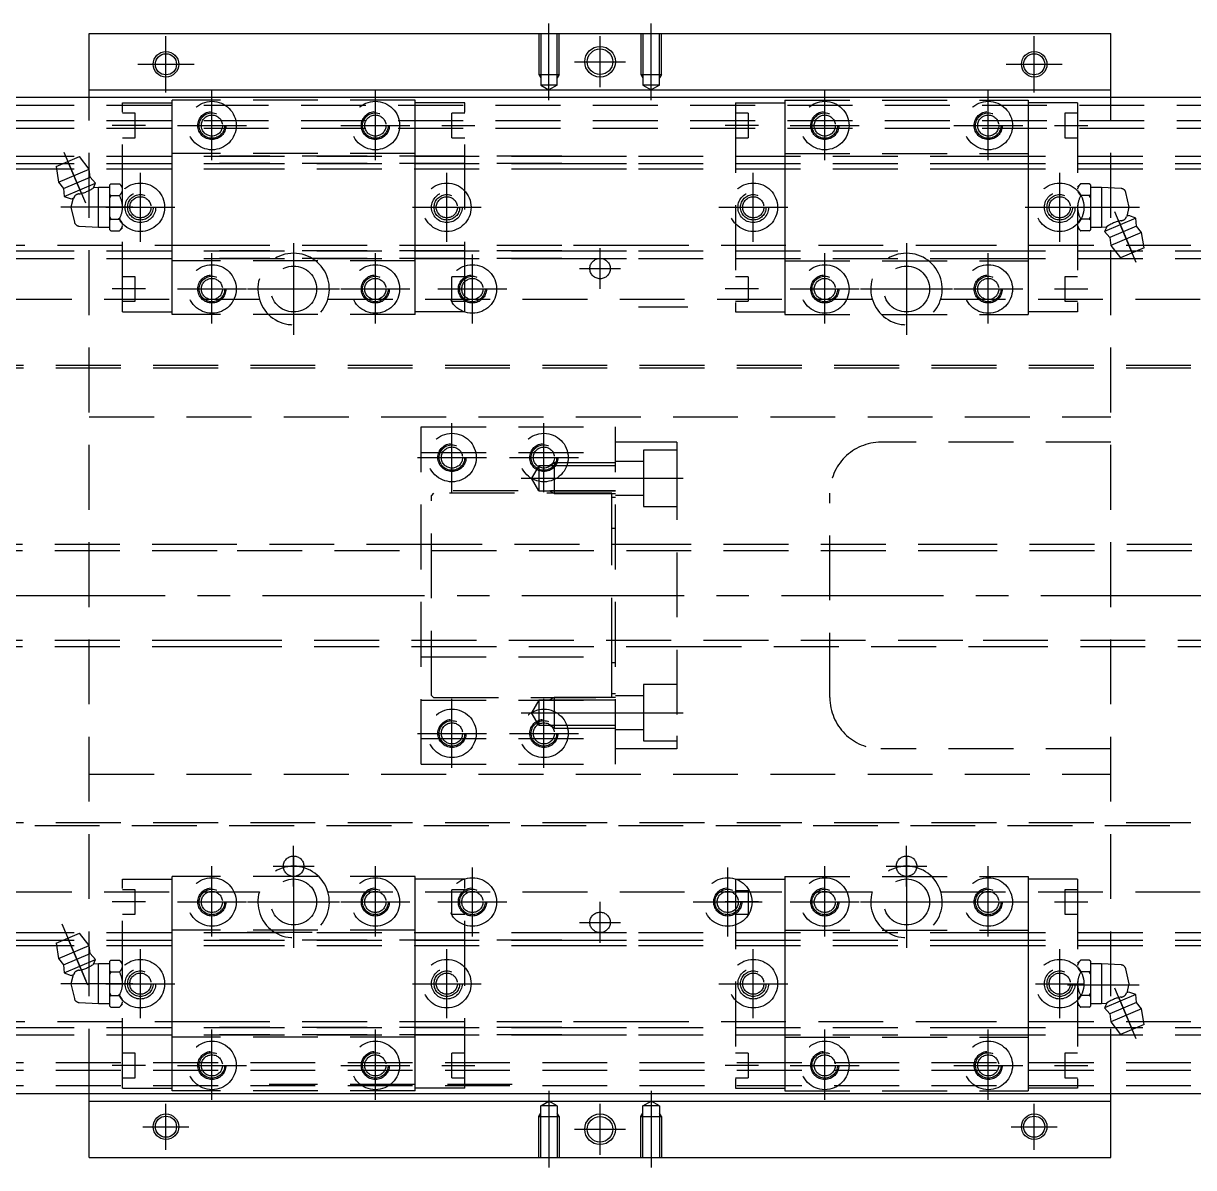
# Model space of a CAD drawing. Extents: x -94 to 676, y -24 to 368.
# Drawn here: x 117.1 to 346.2, y 144.2 to 368.2 of the extents above; entities that cross this region are included whole.
import ezdxf

# ---------------------------------------------------------------- set-up
doc = ezdxf.new("R2010")
doc.units = 0
doc.linetypes.add('CENTER', pattern=[50.8, 31.75, -6.35, 6.35, -6.35])
doc.linetypes.add('DASHED', pattern=[19.05, 12.7, -6.35])
doc.layers.get('0').update_dxf_attribs({"linetype": 'CONTINUOUS'})
doc.layers.add('CENTER', color=1, linetype='CENTER')

msp = doc.modelspace()

# ---------------------------------------------------------------- linework, layer by layer
at = {"color": 7, "linetype": 'CONTINUOUS'}
for p, q in [((130, 366.21), (330, 366.21)), ((130, 355.21), (130, 366.21)), ((330, 355.21), (330, 366.21)), ((130, 355.21), (330, 355.21)), ((130, 353.7), (130, 355.21)), ((330, 353.7), (330, 355.21)), ((474, 353.7), (-14, 353.7)), ((-14, 158.7), (474, 158.7)), ((130, 157.21), (130, 158.7)), ((330, 157.21), (330, 158.7)), ((130, 157.21), (330, 157.21)), ((130, 146.21), (130, 157.21)), ((330, 146.21), (330, 157.21)), ((130, 146.21), (330, 146.21))]:
    msp.add_line(p, q, dxfattribs=at)
at = {"color": 3, "linetype": 'DASHED'}
for p, q in [((218, 366.21), (218, 358.21)), ((218.38, 366.21), (218.38, 358.21)), ((221.62, 358.21), (221.62, 366.21)), ((222, 358.21), (222, 366.21)), ((238, 366.21), (238, 358.21)), ((238.38, 366.21), (238.38, 358.21)), ((241.62, 358.21), (241.62, 366.21)), ((242, 358.21), (242, 366.21)), ((218, 358.21), (220, 358.21)), ((218, 358.21), (218.38, 357.55)), ((218.38, 358.21), (218.38, 356.11)), ((220, 358.21), (222, 358.21)), ((221.62, 356.11), (221.62, 358.21)), ((222, 358.21), (221.62, 357.55)), ((238, 358.21), (240, 358.21)), ((238, 358.21), (238.38, 357.55)), ((238.38, 358.21), (238.38, 356.11)), ((240, 358.21), (242, 358.21)), ((241.62, 356.11), (241.62, 358.21)), ((242, 358.21), (241.62, 357.55)), ((221.62, 356.11), (218.38, 356.11)), ((218.38, 356.11), (220, 355.17)), ((221.62, 356.11), (220, 355.17)), ((241.62, 356.11), (238.38, 356.11)), ((238.38, 356.11), (240, 355.17)), ((241.62, 356.11), (240, 355.17)), ((130, 158.7), (130, 353.7)), ((193.8, 353.21), (146.2, 353.21)), ((146.2, 352.22), (146.2, 353.21)), ((193.8, 352.22), (193.8, 353.21)), ((266.2, 353.21), (313.8, 353.21)), ((266.2, 353.21), (266.2, 352.22)), ((313.8, 353.21), (313.8, 352.22)), ((330, 158.7), (330, 353.7)), ((0, 352.21), (460, 352.21)), ((136.5, 352.66), (146.2, 352.66)), ((136.5, 351.67), (136.5, 352.66)), ((136.5, 312.74), (136.5, 351.67)), ((139, 350.61), (136.5, 350.61)), ((139, 345.81), (139, 350.61)), ((146.2, 343.21), (146.2, 352.22)), ((203.5, 352.66), (193.8, 352.66)), ((193.8, 343.21), (193.8, 352.22)), ((201, 345.81), (201, 350.61)), ((203.5, 350.61), (201, 350.61)), ((203.5, 351.67), (203.5, 352.66)), ((203.5, 312.74), (203.5, 351.67)), ((252.45, 352.22), (257.55, 352.22)), ((256.5, 352.66), (256.5, 351.67)), ((256.5, 352.66), (266.2, 352.66)), ((256.5, 351.67), (256.5, 312.74)), ((259, 350.61), (256.5, 350.61)), ((259, 350.61), (259, 345.81)), ((266.2, 352.22), (266.2, 343.21)), ((323.5, 352.66), (313.8, 352.66)), ((313.8, 352.22), (313.8, 343.21)), ((321, 350.61), (321, 345.81)), ((323.5, 350.61), (321, 350.61)), ((323.5, 352.66), (323.5, 351.67)), ((323.5, 351.67), (323.5, 312.74)), ((0, 349.21), (460, 349.21)), ((0, 347.71), (460, 347.71)), ((136.5, 345.81), (139, 345.81)), ((201, 345.81), (203.5, 345.81)), ((256.5, 345.81), (259, 345.81)), ((321, 345.81), (323.5, 345.81)), ((0, 342.21), (155.5, 342.21)), ((123.5, 340.17), (128.1, 342.13)), ((129.97, 339.66), (128.1, 342.13)), ((146.2, 342.71), (146.2, 343.21)), ((193.8, 342.71), (146.2, 342.71)), ((146.2, 336.71), (146.2, 342.71)), ((155.5, 342.21), (222.5, 342.21)), ((222.5, 342.21), (155.5, 342.21)), ((193.8, 342.71), (193.8, 343.21)), ((193.8, 336.71), (193.8, 342.71)), ((222.5, 342.21), (237.5, 342.21)), ((237.5, 342.21), (304.5, 342.21)), ((237.5, 342.21), (304.5, 342.21)), ((266.2, 343.21), (266.2, 342.71)), ((266.2, 342.71), (313.8, 342.71)), ((266.2, 342.71), (266.2, 336.71)), ((304.5, 342.21), (460, 342.21)), ((313.8, 343.21), (313.8, 342.71)), ((313.8, 342.71), (313.8, 336.71)), ((0, 340.75), (155.5, 340.75)), ((0, 339.71), (155.5, 339.71)), ((123.5, 340.17), (123.97, 337.11)), ((123.97, 337.11), (129.97, 339.66)), ((130.17, 338.11), (129.97, 339.66)), ((155.5, 340.75), (222.5, 340.75)), ((222.5, 340.75), (155.5, 340.75)), ((155.5, 339.71), (222.5, 339.71)), ((155.5, 339.71), (222.5, 339.71)), ((222.5, 340.75), (237.5, 340.75)), ((222.5, 339.71), (237.5, 339.71)), ((237.5, 340.75), (304.5, 340.75)), ((237.5, 340.75), (304.5, 340.75)), ((237.5, 339.71), (304.5, 339.71)), ((237.5, 339.71), (304.5, 339.71)), ((304.5, 340.75), (460, 340.75)), ((304.5, 339.71), (460, 339.71)), ((123.97, 337.11), (124.95, 335.9)), ((124.95, 335.9), (130.17, 338.11)), ((125.07, 334.32), (131.22, 336.93)), ((131.22, 336.93), (130.17, 338.11)), ((130.81, 336.03), (131.22, 336.93)), ((134.21, 336.82), (134, 336.61)), ((134.21, 336.82), (134, 336.59)), ((134.21, 336.82), (135.89, 336.82)), ((136.5, 336.21), (135.89, 336.82)), ((324.11, 336.82), (323.5, 336.21)), ((325.79, 336.82), (324.11, 336.82)), ((326, 336.61), (325.79, 336.82)), ((326, 336.59), (325.79, 336.82)), ((124.95, 335.9), (125.07, 334.32)), ((127.24, 334.53), (127.16, 334.45)), ((127.35, 334.6), (127.24, 334.53)), ((131.8, 336.08), (130.81, 336.03)), ((131.8, 328.33), (131.8, 336.08)), ((134, 336.08), (131.8, 336.08)), ((134, 336.59), (134, 336.61)), ((134, 334.74), (134, 336.59)), ((134, 334.74), (134.21, 334.51)), ((134, 334.05), (134, 334.74)), ((134.21, 334.51), (134, 334.05)), ((134.21, 334.51), (135.89, 334.51)), ((136.48, 335.9), (136.42, 336.07)), ((136.45, 335.33), (136.49, 335.49)), ((136.5, 335.76), (136.48, 335.9)), ((136.49, 335.49), (136.5, 335.56)), ((146.2, 336.21), (146.2, 336.71)), ((146.2, 328.21), (146.2, 336.21)), ((193.8, 336.21), (193.8, 336.71)), ((193.8, 328.21), (193.8, 336.21)), ((266.2, 336.71), (266.2, 336.21)), ((266.2, 336.21), (266.2, 328.21)), ((313.8, 336.71), (313.8, 336.21)), ((313.8, 336.21), (313.8, 328.21)), ((323.51, 335.84), (323.5, 335.76)), ((323.5, 335.56), (323.52, 335.43)), ((323.55, 336), (323.51, 335.84)), ((323.52, 335.43), (323.58, 335.26)), ((325.79, 334.51), (324.11, 334.51)), ((325.79, 334.51), (326, 334.74)), ((326, 334.05), (325.79, 334.51)), ((326, 336.61), (326, 336.59)), ((326, 336.59), (326, 334.74)), ((328.2, 336.08), (326, 336.08)), ((326, 334.74), (326, 334.05)), ((328.2, 336.08), (328.2, 328.33)), ((332.01, 335.88), (328.2, 336.08)), ((333.6, 332.21), (332.93, 335.11)), ((125.07, 334.32), (126.47, 333.83)), ((126.81, 333.97), (126.4, 332.21)), ((126.47, 333.83), (126.93, 334.02)), ((127.07, 334.32), (126.93, 334.02)), ((127.09, 334.37), (127.07, 334.32)), ((127.16, 334.45), (127.09, 334.37)), ((134, 330.36), (134, 334.05)), ((326, 334.05), (326, 330.36)), ((126.4, 332.21), (127.07, 329.3)), ((134, 329.67), (134, 330.36)), ((134, 330.36), (134.21, 329.9)), ((325.79, 329.9), (326, 330.36)), ((326, 330.36), (326, 329.67)), ((334.93, 330.09), (328.78, 327.48)), ((332.76, 329.88), (332.84, 329.96)), ((332.84, 329.96), (332.91, 330.04)), ((332.91, 330.04), (332.93, 330.09)), ((332.93, 330.09), (333.07, 330.39)), ((333.53, 330.58), (333.07, 330.39)), ((333.19, 330.44), (333.6, 332.21)), ((334.93, 330.09), (333.53, 330.58)), ((335.05, 328.51), (334.93, 330.09)), ((127.99, 328.53), (131.8, 328.33)), ((131.8, 328.33), (134, 328.33)), ((134.21, 329.9), (134, 329.67)), ((134, 327.82), (134, 329.67)), ((134, 327.81), (134, 327.82)), ((134, 327.82), (134.21, 327.59)), ((134, 327.81), (134.21, 327.59)), ((134.21, 329.9), (135.89, 329.9)), ((135.89, 327.59), (136.5, 328.21)), ((136.48, 328.98), (136.42, 329.15)), ((136.45, 328.41), (136.49, 328.57)), ((136.5, 328.85), (136.48, 328.98)), ((136.49, 328.57), (136.5, 328.65)), ((146.2, 327.71), (146.2, 328.21)), ((146.2, 321.71), (146.2, 327.71)), ((193.8, 327.71), (193.8, 328.21)), ((193.8, 321.71), (193.8, 327.71)), ((266.2, 328.21), (266.2, 327.71)), ((266.2, 327.71), (266.2, 321.71)), ((313.8, 328.21), (313.8, 327.71)), ((313.8, 327.71), (313.8, 321.71)), ((323.51, 328.92), (323.5, 328.85)), ((323.5, 328.65), (323.52, 328.51)), ((323.5, 328.21), (324.11, 327.59)), ((323.55, 329.08), (323.51, 328.92)), ((323.52, 328.51), (323.58, 328.34)), ((325.79, 329.9), (324.11, 329.9)), ((326, 329.67), (325.79, 329.9)), ((325.79, 327.59), (326, 327.82)), ((325.79, 327.59), (326, 327.81)), ((326, 329.67), (326, 327.82)), ((326, 328.33), (328.2, 328.33)), ((326, 327.82), (326, 327.81)), ((328.2, 328.33), (329.19, 328.38)), ((329.19, 328.38), (328.78, 327.48)), ((335.05, 328.51), (329.83, 326.3)), ((332.65, 329.81), (332.76, 329.88)), ((336.03, 327.3), (335.05, 328.51)), ((134.21, 327.59), (135.89, 327.59)), ((325.79, 327.59), (324.11, 327.59)), ((328.78, 327.48), (329.83, 326.3)), ((329.83, 326.3), (330.03, 324.75)), ((336.03, 327.3), (330.03, 324.75)), ((336.5, 324.24), (336.03, 327.3)), ((155.5, 324.71), (0, 324.71)), ((0, 323.66), (155.5, 323.66)), ((222.5, 324.71), (155.5, 324.71)), ((222.5, 324.71), (155.5, 324.71)), ((155.5, 323.66), (222.5, 323.66)), ((222.5, 323.66), (155.5, 323.66)), ((237.5, 324.71), (222.5, 324.71)), ((222.5, 323.66), (237.5, 323.66)), ((304.5, 324.71), (237.5, 324.71)), ((304.5, 324.71), (237.5, 324.71)), ((237.5, 323.66), (304.5, 323.66)), ((237.5, 323.66), (304.5, 323.66)), ((460, 324.71), (304.5, 324.71)), ((304.5, 323.66), (460, 323.66)), ((330.03, 324.75), (331.9, 322.28)), ((336.5, 324.24), (331.9, 322.28)), ((0, 322.21), (155.5, 322.21)), ((193.8, 321.71), (146.2, 321.71)), ((146.2, 321.21), (146.2, 321.71)), ((146.2, 312.19), (146.2, 321.21)), ((155.5, 322.21), (222.5, 322.21)), ((222.5, 322.21), (155.5, 322.21)), ((193.8, 321.21), (193.8, 321.71)), ((193.8, 312.19), (193.8, 321.21)), ((222.5, 322.21), (237.5, 322.21)), ((237.5, 322.21), (304.5, 322.21)), ((237.5, 322.21), (304.5, 322.21)), ((266.2, 321.71), (313.8, 321.71)), ((266.2, 321.71), (266.2, 321.21)), ((266.2, 321.21), (266.2, 312.19)), ((304.5, 322.21), (460, 322.21)), ((313.8, 321.71), (313.8, 321.21)), ((313.8, 321.21), (313.8, 312.19)), ((139, 318.61), (136.5, 318.61)), ((139, 313.81), (139, 318.61)), ((201, 313.81), (201, 318.61)), ((203.5, 318.61), (201, 318.61)), ((259, 318.61), (256.5, 318.61)), ((259, 318.61), (259, 313.81)), ((321, 318.61), (321, 313.81)), ((323.5, 318.61), (321, 318.61)), ((56.71, 314.21), (163.29, 314.21)), ((176.71, 314.21), (283.29, 314.21)), ((296.71, 314.21), (403.29, 314.21)), ((136.5, 313.81), (139, 313.81)), ((136.5, 311.76), (136.5, 312.74)), ((136.5, 311.76), (146.2, 311.76)), ((146.2, 311.21), (146.2, 312.19)), ((193.8, 311.21), (193.8, 312.19)), ((203.5, 311.76), (193.8, 311.76)), ((201, 313.81), (203.5, 313.81)), ((203.5, 311.76), (203.5, 312.74)), ((237.5, 312.75), (247.2, 312.75)), ((256.5, 313.81), (259, 313.81)), ((256.5, 312.74), (256.5, 311.76)), ((256.5, 311.76), (266.2, 311.76)), ((266.2, 312.19), (266.2, 311.21)), ((313.8, 312.19), (313.8, 311.21)), ((323.5, 311.76), (313.8, 311.76)), ((321, 313.81), (323.5, 313.81)), ((323.5, 312.74), (323.5, 311.76)), ((193.8, 311.21), (146.2, 311.21)), ((266.2, 311.21), (313.8, 311.21)), ((460, 301.21), (5, 301.21)), ((460, 300.71), (5.64, 300.71)), ((130, 291.21), (330, 291.21)), ((195, 223.21), (195, 289.21)), ((195, 289.21), (233, 289.21)), ((233, 223.21), (233, 289.21)), ((195, 284.21), (233, 284.21)), ((245, 286.21), (233, 286.21)), ((245, 284.65), (238.5, 284.65)), ((238.5, 284.65), (238.5, 273.65)), ((245, 286.21), (245, 283.7)), ((330, 286.21), (285, 286.21)), ((221, 282.15), (220.06, 281.61)), ((233, 282.15), (221, 282.15)), ((221, 282.15), (221, 276.15)), ((238.5, 282.45), (233, 282.45)), ((245, 283.7), (245, 228.71)), ((218, 281.61), (216.58, 279.15)), ((221, 281.61), (218, 281.61)), ((218, 281.61), (218, 276.7)), ((233, 281.61), (221, 281.61)), ((218, 276.7), (216.58, 279.15)), ((233, 276.71), (195, 276.71)), ((197.4, 276.21), (197, 275.81)), ((197, 236.61), (197, 275.81)), ((232.28, 276.21), (197.4, 276.21)), ((218, 276.7), (221, 276.7)), ((221, 276.15), (220.06, 276.7)), ((221, 276.7), (233, 276.7)), ((221, 276.15), (233, 276.15)), ((221, 276.15), (233, 276.15)), ((232.28, 270.49), (232.28, 276.21)), ((233, 275.41), (232.28, 275.41)), ((233, 275.85), (238.5, 275.85)), ((275, 236.21), (275, 276.21)), ((238.5, 273.65), (245, 273.65)), ((232.28, 269.34), (232.28, 270.49)), ((232.28, 243.07), (232.28, 269.34)), ((233, 269.34), (232.28, 269.34)), ((155, 266.21), (28, 266.21)), ((197, 266.21), (155, 266.21)), ((202, 266.21), (197, 266.21)), ((202, 266.21), (197, 266.21)), ((245, 266.21), (197, 266.21)), ((245, 266.21), (240, 266.21)), ((245, 266.21), (240, 266.21)), ((305, 266.21), (245, 266.21)), ((403, 266.21), (305, 266.21)), ((155, 264.96), (28, 264.96)), ((305, 264.96), (155, 264.96)), ((403, 264.96), (305, 264.96)), ((28, 247.46), (155, 247.46)), ((155, 247.46), (305, 247.46)), ((305, 247.46), (403, 247.46)), ((28, 246.21), (155, 246.21)), ((155, 246.21), (197, 246.21)), ((197, 246.21), (202, 246.21)), ((197, 246.21), (202, 246.21)), ((197, 246.21), (245, 246.21)), ((240, 246.21), (245, 246.21)), ((240, 246.21), (245, 246.21)), ((245, 246.21), (305, 246.21)), ((305, 246.21), (403, 246.21)), ((195, 244.21), (233, 244.21)), ((232.28, 241.92), (232.28, 243.07)), ((232.28, 243.07), (233, 243.07)), ((232.28, 236.21), (232.28, 241.92)), ((245, 238.76), (238.5, 238.76)), ((238.5, 238.76), (238.5, 227.76)), ((197, 236.61), (197.4, 236.21)), ((197.4, 236.21), (232.28, 236.21)), ((221, 236.26), (220.06, 235.71)), ((221, 236.26), (221, 230.26)), ((233, 236.26), (221, 236.26)), ((232.28, 237.01), (233, 237.01)), ((238.5, 236.56), (233, 236.56)), ((195, 235.71), (233, 235.71)), ((218, 235.71), (216.58, 233.26)), ((221, 235.71), (218, 235.71)), ((218, 235.71), (218, 230.8)), ((233, 235.71), (221, 235.71)), ((218, 230.8), (216.58, 233.26)), ((217.72, 230.87), (217.58, 230.76)), ((218, 230.8), (220.42, 230.8)), ((221, 230.26), (220.06, 230.8)), ((220.42, 230.8), (221, 230.8)), ((221, 230.8), (233, 230.8)), ((221, 230.26), (233, 230.26)), ((233, 229.96), (238.5, 229.96)), ((195, 228.21), (233, 228.21)), ((238.5, 227.76), (245, 227.76)), ((245, 228.71), (245, 226.21)), ((245, 226.21), (233, 226.21)), ((330, 226.21), (285, 226.21)), ((195, 223.21), (233, 223.21)), ((130, 221.21), (330, 221.21)), ((5, 211.21), (460, 211.21)), ((460, 211.71), (5.64, 211.71)), ((136.5, 200.66), (146.2, 200.66)), ((136.5, 199.67), (136.5, 200.66)), ((136.5, 160.74), (136.5, 199.67)), ((193.8, 201.21), (146.2, 201.21)), ((146.2, 200.22), (146.2, 201.21)), ((146.2, 191.21), (146.2, 200.22)), ((193.8, 200.22), (193.8, 201.21)), ((203.5, 200.66), (193.8, 200.66)), ((193.8, 191.21), (193.8, 200.22)), ((203.5, 199.67), (203.5, 200.66)), ((203.5, 160.74), (203.5, 199.67)), ((256.5, 200.66), (256.5, 199.67)), ((256.5, 200.66), (266.2, 200.66)), ((256.5, 199.67), (256.5, 160.74)), ((266.2, 201.21), (313.8, 201.21)), ((266.2, 201.21), (266.2, 200.22)), ((266.2, 200.22), (266.2, 191.21)), ((313.8, 201.21), (313.8, 200.22)), ((323.5, 200.66), (313.8, 200.66)), ((313.8, 200.22), (313.8, 191.21)), ((323.5, 200.66), (323.5, 199.67)), ((323.5, 199.67), (323.5, 160.74)), ((56.71, 198.21), (163.29, 198.21)), ((139, 198.61), (136.5, 198.61)), ((139, 193.81), (139, 198.61)), ((176.71, 198.21), (283.29, 198.21)), ((201, 193.81), (201, 198.61)), ((203.5, 198.61), (201, 198.61)), ((259, 198.41), (256.5, 198.41)), ((259, 198.41), (259, 193.81)), ((296.71, 198.21), (403.29, 198.21)), ((321, 198.61), (321, 193.81)), ((323.5, 198.61), (321, 198.61)), ((136.5, 193.81), (139, 193.81)), ((201, 193.81), (203.5, 193.81)), ((256.5, 193.81), (259, 193.81)), ((321, 193.81), (323.5, 193.81)), ((0, 190.21), (155.5, 190.21)), ((146.2, 190.71), (146.2, 191.21)), ((193.8, 190.71), (146.2, 190.71)), ((146.2, 184.71), (146.2, 190.71)), ((155.5, 190.21), (222.5, 190.21)), ((173.61, 190.21), (155.5, 190.21)), ((193.8, 190.71), (193.8, 191.21)), ((193.8, 184.71), (193.8, 190.71)), ((222.5, 190.21), (237.5, 190.21)), ((237.5, 190.21), (304.5, 190.21)), ((237.5, 190.21), (304.5, 190.21)), ((266.2, 191.21), (266.2, 190.71)), ((266.2, 190.71), (313.8, 190.71)), ((266.2, 190.71), (266.2, 184.71)), ((304.5, 190.21), (460, 190.21)), ((313.8, 191.21), (313.8, 190.71)), ((313.8, 190.71), (313.8, 184.71)), ((0, 188.75), (155.5, 188.75)), ((123.5, 188.17), (128.1, 190.13)), ((123.5, 188.17), (123.97, 185.11)), ((129.97, 187.66), (128.1, 190.13)), ((155.5, 188.75), (222.5, 188.75)), ((222.5, 188.75), (155.5, 188.75)), ((222.5, 188.75), (237.5, 188.75)), ((237.5, 188.75), (304.5, 188.75)), ((237.5, 188.75), (304.5, 188.75)), ((304.5, 188.75), (460, 188.75)), ((0, 187.71), (155.5, 187.71)), ((123.97, 185.11), (129.97, 187.66)), ((124.95, 183.9), (130.17, 186.11)), ((130.17, 186.11), (129.97, 187.66)), ((131.22, 184.93), (130.17, 186.11)), ((155.5, 187.71), (222.5, 187.71)), ((155.5, 187.71), (222.5, 187.71)), ((222.5, 187.71), (237.5, 187.71)), ((237.5, 187.71), (304.5, 187.71)), ((237.5, 187.71), (304.5, 187.71)), ((304.5, 187.71), (460, 187.71)), ((123.97, 185.11), (124.95, 183.9)), ((124.95, 183.9), (125.07, 182.32)), ((125.07, 182.32), (131.22, 184.93)), ((130.81, 184.03), (131.22, 184.93)), ((131.8, 184.08), (130.81, 184.03)), ((131.8, 176.33), (131.8, 184.08)), ((134, 184.08), (131.8, 184.08)), ((134.21, 184.82), (134, 184.61)), ((134.21, 184.82), (134, 184.59)), ((134, 184.59), (134, 184.61)), ((134, 182.74), (134, 184.59)), ((134.21, 184.82), (135.89, 184.82)), ((136.5, 184.21), (135.89, 184.82)), ((136.48, 183.9), (136.42, 184.07)), ((136.45, 183.33), (136.49, 183.49)), ((136.5, 183.76), (136.48, 183.9)), ((136.49, 183.49), (136.5, 183.56)), ((146.2, 184.21), (146.2, 184.71)), ((146.2, 176.21), (146.2, 184.21)), ((193.8, 184.21), (193.8, 184.71)), ((193.8, 176.21), (193.8, 184.21)), ((266.2, 184.71), (266.2, 184.21)), ((266.2, 184.21), (266.2, 176.21)), ((313.8, 184.71), (313.8, 184.21)), ((313.8, 184.21), (313.8, 176.21)), ((324.11, 184.82), (323.5, 184.21)), ((323.51, 183.84), (323.5, 183.76)), ((323.5, 183.56), (323.52, 183.43)), ((323.55, 184), (323.51, 183.84)), ((323.52, 183.43), (323.58, 183.26)), ((325.79, 184.82), (324.11, 184.82)), ((326, 184.61), (325.79, 184.82)), ((326, 184.59), (325.79, 184.82)), ((326, 184.61), (326, 184.59)), ((326, 184.59), (326, 182.74)), ((328.2, 184.08), (326, 184.08)), ((328.2, 184.08), (328.2, 176.33)), ((332.01, 183.88), (328.2, 184.08)), ((125.07, 182.32), (126.47, 181.83)), ((126.81, 181.97), (126.4, 180.21)), ((126.47, 181.83), (126.93, 182.02)), ((127.07, 182.32), (126.93, 182.02)), ((127.09, 182.37), (127.07, 182.32)), ((127.16, 182.45), (127.09, 182.37)), ((127.24, 182.53), (127.16, 182.45)), ((127.35, 182.6), (127.24, 182.53)), ((134, 182.05), (134, 182.74)), ((134, 182.74), (134.21, 182.51)), ((134.21, 182.51), (134, 182.05)), ((134, 178.36), (134, 182.05)), ((134.21, 182.51), (135.89, 182.51)), ((325.79, 182.51), (324.11, 182.51)), ((325.79, 182.51), (326, 182.74)), ((326, 182.05), (325.79, 182.51)), ((326, 182.74), (326, 182.05)), ((326, 182.05), (326, 178.36)), ((333.6, 180.21), (332.93, 183.11)), ((126.4, 180.21), (127.07, 177.3)), ((333.19, 178.44), (333.6, 180.21)), ((127.99, 176.53), (131.8, 176.33)), ((134, 177.67), (134, 178.36)), ((134, 178.36), (134.21, 177.9)), ((134.21, 177.9), (134, 177.67)), ((134, 175.82), (134, 177.67)), ((134.21, 177.9), (135.89, 177.9)), ((136.48, 176.98), (136.42, 177.15)), ((136.45, 176.41), (136.49, 176.57)), ((136.5, 176.85), (136.48, 176.98)), ((136.49, 176.57), (136.5, 176.65)), ((323.51, 176.92), (323.5, 176.85)), ((323.5, 176.65), (323.52, 176.51)), ((323.55, 177.08), (323.51, 176.92)), ((323.52, 176.51), (323.58, 176.34)), ((325.79, 177.9), (324.11, 177.9)), ((325.79, 177.9), (326, 178.36)), ((326, 177.67), (325.79, 177.9)), ((326, 178.36), (326, 177.67)), ((326, 177.67), (326, 175.82)), ((334.93, 178.09), (328.78, 175.48)), ((335.05, 176.51), (329.83, 174.3)), ((332.65, 177.81), (332.76, 177.88)), ((332.76, 177.88), (332.84, 177.96)), ((332.84, 177.96), (332.91, 178.04)), ((332.91, 178.04), (332.93, 178.09)), ((332.93, 178.09), (333.07, 178.39)), ((333.53, 178.58), (333.07, 178.39)), ((334.93, 178.09), (333.53, 178.58)), ((335.05, 176.51), (334.93, 178.09)), ((336.03, 175.3), (335.05, 176.51)), ((131.8, 176.33), (134, 176.33)), ((134, 175.81), (134, 175.82)), ((134, 175.82), (134.21, 175.59)), ((134, 175.81), (134.21, 175.59)), ((134.21, 175.59), (135.89, 175.59)), ((135.89, 175.59), (136.5, 176.21)), ((146.2, 175.71), (146.2, 176.21)), ((146.2, 169.71), (146.2, 175.71)), ((193.8, 175.71), (193.8, 176.21)), ((193.8, 169.71), (193.8, 175.71)), ((266.2, 176.21), (266.2, 175.71)), ((266.2, 175.71), (266.2, 169.71)), ((313.8, 176.21), (313.8, 175.71)), ((313.8, 175.71), (313.8, 169.71)), ((323.5, 176.21), (324.11, 175.59)), ((325.79, 175.59), (324.11, 175.59)), ((325.79, 175.59), (326, 175.82)), ((325.79, 175.59), (326, 175.81)), ((326, 176.33), (328.2, 176.33)), ((326, 175.82), (326, 175.81)), ((328.2, 176.33), (329.19, 176.38)), ((329.19, 176.38), (328.78, 175.48)), ((328.78, 175.48), (329.83, 174.3)), ((329.83, 174.3), (330.03, 172.75)), ((336.03, 175.3), (330.03, 172.75)), ((336.5, 172.24), (336.03, 175.3)), ((155.5, 172.71), (0, 172.71)), ((222.5, 172.71), (155.5, 172.71)), ((222.5, 172.71), (155.5, 172.71)), ((237.5, 172.71), (222.5, 172.71)), ((304.5, 172.71), (237.5, 172.71)), ((304.5, 172.71), (237.5, 172.71)), ((460, 172.71), (304.5, 172.71)), ((330.03, 172.75), (331.9, 170.28)), ((336.5, 172.24), (331.9, 170.28)), ((0, 171.66), (155.5, 171.66)), ((0, 170.21), (155.5, 170.21)), ((146.2, 169.21), (146.2, 169.71)), ((193.8, 169.71), (146.2, 169.71)), ((155.5, 171.66), (222.5, 171.66)), ((222.5, 171.66), (155.5, 171.66)), ((155.5, 170.21), (222.5, 170.21)), ((222.5, 170.21), (155.5, 170.21)), ((193.8, 169.21), (193.8, 169.71)), ((222.5, 171.66), (237.5, 171.66)), ((222.5, 170.21), (237.5, 170.21)), ((237.5, 171.66), (304.5, 171.66)), ((237.5, 171.66), (304.5, 171.66)), ((237.5, 170.21), (304.5, 170.21)), ((237.5, 170.21), (304.5, 170.21)), ((266.2, 169.71), (313.8, 169.71)), ((266.2, 169.71), (266.2, 169.21)), ((304.5, 171.66), (460, 171.66)), ((304.5, 170.21), (460, 170.21)), ((313.8, 169.71), (313.8, 169.21)), ((146.2, 160.19), (146.2, 169.21)), ((193.8, 160.19), (193.8, 169.21)), ((266.2, 169.21), (266.2, 160.19)), ((313.8, 169.21), (313.8, 160.19)), ((139, 166.61), (136.5, 166.61)), ((139, 161.81), (139, 166.61)), ((201, 161.81), (201, 166.61)), ((203.5, 166.61), (201, 166.61)), ((259, 166.61), (256.5, 166.61)), ((259, 166.61), (259, 161.81)), ((321, 166.61), (321, 161.81)), ((323.5, 166.61), (321, 166.61)), ((460, 164.71), (0, 164.71)), ((460, 163.21), (0, 163.21)), ((136.5, 161.81), (139, 161.81)), ((136.5, 159.76), (136.5, 160.74)), ((212.8, 160.45), (165.2, 160.45)), ((201, 161.81), (203.5, 161.81)), ((203.5, 159.76), (203.5, 160.74)), ((256.5, 161.81), (259, 161.81)), ((256.5, 160.74), (256.5, 159.76)), ((321, 161.81), (323.5, 161.81)), ((323.5, 160.74), (323.5, 159.76)), ((460, 160.21), (0, 160.21)), ((136.5, 159.76), (146.2, 159.76)), ((146.2, 159.21), (146.2, 160.19)), ((193.8, 159.21), (146.2, 159.21)), ((193.8, 159.21), (193.8, 160.19)), ((203.5, 159.76), (193.8, 159.76)), ((256.5, 159.76), (266.2, 159.76)), ((266.2, 160.19), (266.2, 159.21)), ((266.2, 159.21), (313.8, 159.21)), ((313.8, 160.19), (313.8, 159.21)), ((323.5, 159.76), (313.8, 159.76)), ((218.38, 156.31), (220, 157.24)), ((221.62, 156.31), (218.38, 156.31)), ((218.38, 154.21), (218.38, 156.31)), ((221.62, 156.31), (220, 157.24)), ((221.62, 156.31), (221.62, 154.21)), ((238.38, 156.31), (240, 157.24)), ((241.62, 156.31), (238.38, 156.31)), ((238.38, 154.21), (238.38, 156.31)), ((241.62, 156.31), (240, 157.24)), ((241.62, 156.31), (241.62, 154.21)), ((218, 154.21), (218.38, 154.86)), ((218, 154.21), (220, 154.21)), ((218, 146.21), (218, 154.21)), ((218.38, 146.21), (218.38, 154.21)), ((220, 154.21), (222, 154.21)), ((222, 154.21), (221.62, 154.86)), ((221.62, 154.21), (221.62, 146.21)), ((222, 154.21), (222, 146.21)), ((238, 154.21), (238.38, 154.86)), ((238, 154.21), (240, 154.21)), ((238, 146.21), (238, 154.21)), ((238.38, 146.21), (238.38, 154.21)), ((240, 154.21), (242, 154.21)), ((242, 154.21), (241.62, 154.86)), ((241.62, 154.21), (241.62, 146.21)), ((242, 154.21), (242, 146.21))]:
    msp.add_line(p, q, dxfattribs=at)
at = {"color": 3, "linetype": 'CONTINUOUS'}
for centre in [(145, 360.2), (315, 360.2), (145, 152.21), (315, 152.21)]:
    msp.add_circle(centre, 2.5, dxfattribs=at)
at = {"color": 7, "linetype": 'CONTINUOUS'}
for centre, radius in [((145, 360.2), 2.07), ((230, 360.7), 3), ((230, 360.7), 2.5), ((315, 360.2), 2.07), ((145, 152.21), 2.07), ((230, 151.71), 3), ((230, 151.71), 2.5), ((315, 152.21), 2.07)]:
    msp.add_circle(centre, radius, dxfattribs=at)
at = {"color": 3, "linetype": 'DASHED'}
for centre, radius in [((154, 348.21), 4.75), ((186, 348.21), 4.75), ((274, 348.21), 4.75), ((306, 348.21), 4.75), ((154, 348.21), 2.75), ((154, 348.21), 2.5), ((186, 348.21), 2.75), ((186, 348.21), 2.5), ((274, 348.21), 2.75), ((274, 348.21), 2.5), ((306, 348.21), 2.75), ((306, 348.21), 2.5), ((154, 348.21), 2.07), ((186, 348.21), 2.07), ((274, 348.21), 2.07), ((306, 348.21), 2.07), ((140, 332.21), 4.75), ((200, 332.21), 4.75), ((260, 332.21), 4.75), ((320, 332.21), 4.75), ((140, 332.21), 3), ((140, 332.21), 2.5), ((200, 332.21), 3), ((200, 332.21), 2.5), ((260, 332.21), 3), ((260, 332.21), 2.5), ((320, 332.21), 3), ((320, 332.21), 2.5), ((140, 332.21), 2.07), ((200, 332.21), 2.07), ((260, 332.21), 2.07), ((320, 332.21), 2.07), ((154, 316.21), 4.75), ((186, 316.21), 4.75), ((205, 316.21), 4.75), ((230, 320.21), 2), ((274, 316.21), 4.75), ((306, 316.21), 4.75), ((154, 316.21), 2.75), ((154, 316.21), 2.5), ((170, 316.21), 4.5), ((186, 316.21), 2.75), ((186, 316.21), 2.5), ((205, 316.21), 2.75), ((205, 316.21), 2.5), ((274, 316.21), 2.75), ((274, 316.21), 2.5), ((290, 316.21), 4.5), ((306, 316.21), 2.75), ((306, 316.21), 2.5), ((154, 316.21), 2.07), ((186, 316.21), 2.07), ((205, 316.21), 2.07), ((274, 316.21), 2.07), ((306, 316.21), 2.07), ((201, 283.21), 4.75), ((219, 283.21), 4.75), ((201, 283.21), 2.75), ((201, 283.21), 2.5), ((201, 283.21), 2.07), ((219, 283.21), 2.75), ((219, 283.21), 2.5), ((219, 283.21), 2.07), ((201, 229.21), 4.75), ((219, 229.21), 4.75), ((201, 229.21), 2.75), ((201, 229.21), 2.5), ((219, 229.21), 2.75), ((219, 229.21), 2.5), ((201, 229.21), 2.07), ((219, 229.21), 2.07), ((170, 203.21), 2), ((290, 203.21), 2), ((154, 196.21), 4.75), ((170, 196.21), 4.5), ((186, 196.21), 4.75), ((205, 196.21), 4.75), ((255, 196.21), 4.75), ((274, 196.21), 4.75), ((290, 196.21), 4.5), ((306, 196.21), 4.75), ((154, 196.21), 2.75), ((154, 196.21), 2.5), ((154, 196.21), 2.07), ((186, 196.21), 2.75), ((186, 196.21), 2.5), ((186, 196.21), 2.07), ((205, 196.21), 2.75), ((205, 196.21), 2.5), ((205, 196.21), 2.07), ((255, 196.21), 2.75), ((255, 196.21), 2.5), ((255, 196.21), 2.07), ((274, 196.21), 2.75), ((274, 196.21), 2.5), ((274, 196.21), 2.07), ((306, 196.21), 2.75), ((306, 196.21), 2.5), ((306, 196.21), 2.07), ((230, 192.21), 2), ((140, 180.21), 4.75), ((200, 180.21), 4.75), ((260, 180.21), 4.75), ((320, 180.21), 4.75), ((140, 180.21), 3), ((140, 180.21), 2.5), ((140, 180.21), 2.07), ((200, 180.21), 3), ((200, 180.21), 2.5), ((200, 180.21), 2.07), ((260, 180.21), 3), ((260, 180.21), 2.5), ((260, 180.21), 2.07), ((320, 180.21), 3), ((320, 180.21), 2.5), ((320, 180.21), 2.07), ((154, 164.21), 4.75), ((186, 164.21), 4.75), ((274, 164.21), 4.75), ((306, 164.21), 4.75), ((154, 164.21), 2.75), ((154, 164.21), 2.5), ((154, 164.21), 2.07), ((186, 164.21), 2.75), ((186, 164.21), 2.5), ((186, 164.21), 2.07), ((274, 164.21), 2.75), ((274, 164.21), 2.5), ((274, 164.21), 2.07), ((306, 164.21), 2.75), ((306, 164.21), 2.5), ((306, 164.21), 2.07)]:
    msp.add_circle(centre, radius, dxfattribs=at)
for centre, radius, start, end in [((134.36, 335.16), 2.26, 24.0085, 47.4276), ((325.61, 335.19), 2.21, 132.5296, 158.585), ((128.27, 333.02), 1.84, 98.7685, 120.1972), ((126.82, 341.52), 6.79, 279.9727, 306.0211), ((134.39, 336.14), 2.21, 312.5296, 338.585), ((131.33, 332.04), 5.19, 4.0171, 28.4337), ((328.73, 332.03), 5.24, 151.6901, 175.8591), ((325.64, 336.17), 2.26, 204.0085, 227.4276), ((331.96, 334.88), 1, 13, 87), ((131.27, 332.38), 5.24, 331.6901, 355.8591), ((328.67, 332.37), 5.19, 184.0171, 208.4337), ((128.04, 329.53), 1, 193, 267), ((134.36, 328.24), 2.26, 24.0085, 47.4276), ((134.39, 329.22), 2.21, 312.5296, 338.585), ((325.61, 328.27), 2.21, 132.5296, 158.585), ((325.64, 329.25), 2.26, 204.0085, 227.4276), ((333.22, 322.8), 6.89, 100.1573, 125.8366), ((331.73, 331.39), 1.84, 278.7685, 300.1973), ((170, 316.21), 7, 16.6015, 163.3985), ((290, 316.21), 7, 16.6015, 163.3985), ((170, 316.21), 7, 163.3985, 16.6015), ((290, 316.21), 7, 163.3985, 16.6015), ((285, 276.21), 10, 90, 180), ((285, 236.21), 10, 180, 270), ((170, 196.21), 7, 16.6015, 163.3985), ((290, 196.21), 7, 16.6015, 163.3985), ((170, 196.21), 7, 163.3985, 16.6015), ((290, 196.21), 7, 163.3985, 16.6015), ((126.82, 189.52), 6.79, 279.9727, 306.0211), ((134.36, 183.16), 2.26, 24.0085, 47.4276), ((134.39, 184.14), 2.21, 312.5296, 338.585), ((325.61, 183.19), 2.21, 132.5296, 158.585), ((331.96, 182.88), 1, 13, 87), ((128.27, 181.02), 1.84, 98.7685, 120.1972), ((131.33, 180.04), 5.19, 4.0171, 28.4337), ((328.73, 180.03), 5.24, 151.6901, 175.8591), ((325.64, 184.17), 2.26, 204.0085, 227.4276), ((131.27, 180.38), 5.24, 331.6901, 355.8591), ((328.67, 180.37), 5.19, 184.0171, 208.4337), ((128.04, 177.53), 1, 193, 267), ((134.36, 176.24), 2.26, 24.0085, 47.4276), ((325.61, 176.27), 2.21, 132.5296, 158.585), ((333.22, 170.8), 6.89, 100.1573, 125.8366), ((331.73, 179.39), 1.84, 278.7685, 300.1973), ((134.39, 177.22), 2.21, 312.5296, 338.585), ((325.64, 177.25), 2.26, 204.0085, 227.4276)]:
    msp.add_arc(centre, radius, start, end, dxfattribs=at)
at = {"layer": 'CENTER', "color": 1, "linetype": 'CENTER'}
for p, q in [((220, 353.17), (220, 368.21)), ((240, 353.17), (240, 368.21)), ((145, 354.7), (145, 365.7)), ((145, 355.7), (145, 364.7)), ((230, 355.7), (230, 365.7)), ((315, 354.7), (315, 365.7)), ((315, 355.7), (315, 364.7)), ((139.5, 360.2), (150.5, 360.2)), ((140.5, 360.2), (149.5, 360.2)), ((225, 360.7), (235, 360.7)), ((309.5, 360.2), (320.5, 360.2)), ((310.5, 360.2), (319.5, 360.2)), ((154, 341.46), (154, 355.21)), ((186, 341.46), (186, 355.21)), ((274, 341.46), (274, 355.21)), ((306, 341.46), (306, 355.21)), ((141, 348.21), (134.5, 348.21)), ((147.25, 348.21), (160.75, 348.21)), ((179.25, 348.21), (192.75, 348.21)), ((199, 348.21), (205.5, 348.21)), ((261, 348.21), (254.5, 348.21)), ((267.25, 348.21), (280.75, 348.21)), ((299.25, 348.21), (312.75, 348.21)), ((319, 348.21), (325.5, 348.21)), ((125.02, 342.99), (129.22, 333.09)), ((128.44, 334.93), (125.8, 341.15)), ((140, 325.46), (140, 338.96)), ((140, 327.46), (140, 336.96)), ((200, 325.46), (200, 338.96)), ((200, 327.46), (200, 336.96)), ((260, 325.46), (260, 338.96)), ((260, 327.46), (260, 336.96)), ((320, 325.46), (320, 338.96)), ((320, 327.46), (320, 336.96)), ((138.5, 332.21), (124.4, 332.21)), ((133.25, 332.21), (146.75, 332.21)), ((135.25, 332.21), (144.75, 332.21)), ((145.4, 332.21), (146.75, 332.21)), ((193.25, 332.21), (206.75, 332.21)), ((195.25, 332.21), (204.75, 332.21)), ((253.25, 332.21), (266.75, 332.21)), ((255.25, 332.21), (264.75, 332.21)), ((313.25, 332.21), (314.6, 332.21)), ((313.25, 332.21), (326.75, 332.21)), ((315.25, 332.21), (324.75, 332.21)), ((321.5, 332.21), (335.6, 332.21)), ((334.98, 321.42), (330.78, 331.32)), ((331.56, 329.48), (334.2, 323.26)), ((154, 309.46), (154, 323.21)), ((170, 325.21), (170, 307.21)), ((186, 309.46), (186, 323.21)), ((230, 316.21), (230, 324.21)), ((274, 309.46), (274, 323.21)), ((290, 325.21), (290, 307.21)), ((306, 309.46), (306, 323.21)), ((205, 309.46), (205, 322.96)), ((226, 320.21), (234, 320.21)), ((141, 316.21), (134.5, 316.21)), ((147.25, 316.21), (160.75, 316.21)), ((161, 316.21), (179, 316.21)), ((179.25, 316.21), (192.75, 316.21)), ((198.25, 316.21), (211.75, 316.21)), ((199, 316.21), (205.5, 316.21)), ((261, 316.21), (254.5, 316.21)), ((267.25, 316.21), (280.75, 316.21)), ((281, 316.21), (299, 316.21)), ((299.25, 316.21), (312.75, 316.21)), ((319, 316.21), (325.5, 316.21)), ((201, 276.46), (201, 289.96)), ((219, 276.46), (219, 289.96)), ((194.25, 283.21), (207.75, 283.21)), ((212.25, 283.21), (225.75, 283.21)), ((214.52, 279.15), (247, 279.15)), ((219, 276.7), (219, 276.71)), ((11.5, 256.21), (519.5, 256.21)), ((201, 222.46), (201, 235.96)), ((219, 222.46), (219, 235.96)), ((219, 235.71), (219, 235.71)), ((214.52, 233.26), (247, 233.26)), ((194.25, 229.21), (207.75, 229.21)), ((212.25, 229.21), (225.75, 229.21)), ((170, 199.21), (170, 207.21)), ((290, 199.21), (290, 207.21)), ((170, 205.21), (170, 187.21)), ((290, 205.21), (290, 187.21)), ((154, 189.46), (154, 203.21)), ((166, 203.21), (174, 203.21)), ((186, 189.46), (186, 203.21)), ((205, 189.46), (205, 202.96)), ((255, 189.46), (255, 202.96)), ((274, 189.46), (274, 203.21)), ((286, 203.21), (294, 203.21)), ((306, 189.46), (306, 203.21)), ((141, 196.21), (134.5, 196.21)), ((147.25, 196.21), (160.75, 196.21)), ((161, 196.21), (179, 196.21)), ((179.25, 196.21), (192.75, 196.21)), ((198.25, 196.21), (211.75, 196.21)), ((199, 196.21), (205.5, 196.21)), ((230, 188.21), (230, 196.21)), ((248.25, 196.21), (261.75, 196.21)), ((261, 196.21), (254.5, 196.21)), ((267.25, 196.21), (280.75, 196.21)), ((281, 196.21), (299, 196.21)), ((298.25, 196.21), (313.75, 196.21)), ((299.25, 196.21), (312.75, 196.21)), ((319, 196.21), (325.5, 196.21)), ((124.63, 191.91), (129.32, 180.86)), ((226, 192.21), (234, 192.21)), ((129.71, 179.94), (125.8, 189.15)), ((140, 173.46), (140, 186.96)), ((200, 173.46), (200, 186.96)), ((260, 173.46), (260, 186.96)), ((320, 173.46), (320, 186.96)), ((140, 175.46), (140, 184.96)), ((200, 175.46), (200, 184.96)), ((260, 175.46), (260, 184.96)), ((320, 175.46), (320, 184.96)), ((138.5, 180.21), (124.4, 180.21)), ((133.25, 180.21), (146.75, 180.21)), ((135.25, 180.21), (144.75, 180.21)), ((145.4, 180.21), (146.75, 180.21)), ((193.25, 180.21), (206.75, 180.21)), ((195.25, 180.21), (204.75, 180.21)), ((253.25, 180.21), (266.75, 180.21)), ((255.25, 180.21), (264.75, 180.21)), ((315.25, 180.21), (324.75, 180.21)), ((321.5, 180.01), (335.55, 179.98)), ((334.98, 169.42), (330.78, 179.32)), ((331.56, 177.48), (334.2, 171.26)), ((154, 157.46), (154, 171.21)), ((186, 157.46), (186, 171.21)), ((274, 157.46), (274, 171.21)), ((306, 157.46), (306, 171.21)), ((141, 164.21), (134.5, 164.21)), ((147.25, 164.21), (160.75, 164.21)), ((179.25, 164.21), (192.75, 164.21)), ((199, 164.21), (205.5, 164.21)), ((261, 164.21), (254.5, 164.21)), ((267.25, 164.21), (280.75, 164.21)), ((299.25, 164.21), (312.75, 164.21)), ((319, 164.21), (325.5, 164.21)), ((220, 159.24), (220, 144.21)), ((240, 159.24), (240, 144.21)), ((145, 147.71), (145, 156.71)), ((230, 146.71), (230, 156.71)), ((315, 147.71), (315, 156.71)), ((140.5, 152.21), (149.5, 152.21)), ((225, 151.71), (235, 151.71)), ((310.5, 152.21), (319.5, 152.21))]:
    msp.add_line(p, q, dxfattribs=at)

doc.saveas('drawing.dxf')
